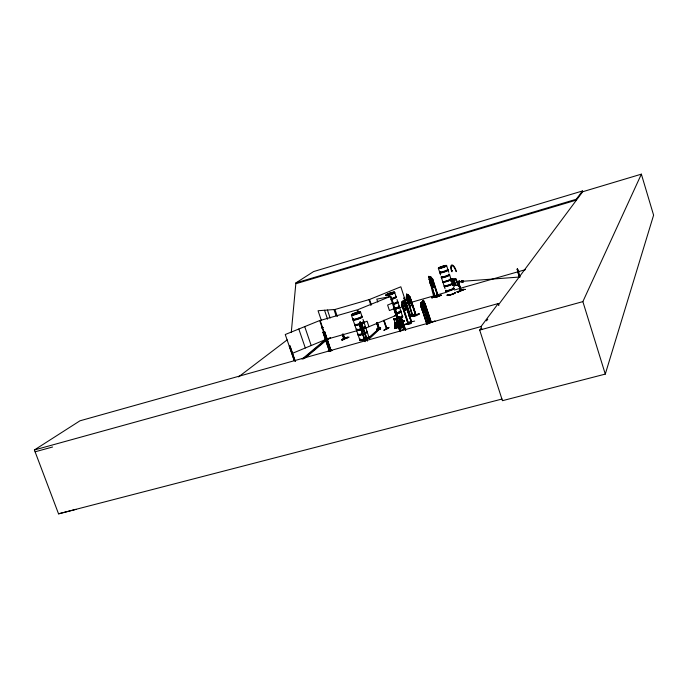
<?xml version="1.0" encoding="UTF-8"?>
<svg xmlns="http://www.w3.org/2000/svg" width="688" height="688" viewBox="0 0 688 688"><rect width="100%" height="100%" fill="white"/><g stroke="black" fill="none" stroke-linecap="round" stroke-linejoin="round"><path stroke-width="1.03" d="M359.962 326.052L365.036 340.663M459.36 281.426L459.928 281.469L459.507 281.59M376.929 328.941L380.593 329.105L376.749 329.371L376.955 328.89M377.007 329.234L380.258 329.234M406.049 309.781L406.161 306.134M406.273 306.126L406.118 309.763L404.948 310.374M411.364 321.864L408.027 323.945L401.792 305.223L402.024 301.559M342.736 339.829L344 338.341M342.848 339.855C347.517 335.039 341.807 341.54 342.701 339.476M344.611 337.817L344.404 338.247M406.711 297.448L412.766 315.568L412.482 314.932M415.569 315.405L409.584 297.13M421.882 304.887L421.624 302.144L424.092 309.299L424.221 306.745L425.167 308.207L425.528 307.846C418.605 284.617 430.946 320.978 431.273 322.448L431.152 321.692M430.98 322.517L424.806 303.098L431.376 322.388M407.158 300.157L407.425 297.13L408.646 297.104L410.788 299.813L408.569 297.053L410.874 302.058L410.659 303.829L409.876 303.89C406.961 304.053 408.096 290.654 407.115 300.131M409.394 303.073L410.684 303.03L410.934 300.045L410.684 303.03L409.403 303.15L407.262 300.364L409.472 303.116M429.312 279.397L435.022 296.691L429.338 279.483M291.265 332.536L295.892 282.914L313.59 271.571L582.469 190.972L582.702 191.728L498.413 304.904M429.407 279.586L429.088 279.62C427.609 265.731 432.786 298.945 434.644 296.752L438.394 296.322M433.913 287.489L432.743 287.61C430.55 285.503 429.217 282.639 430.086 279.517L431.359 279.44L432.804 282.054L433.474 284.101L433.234 285.795L432.451 285.873L431.144 284.342L430.189 279.569M429.845 282.39C428.375 278.502 433.474 280.584 430.189 277.109L430.568 280.713L431.677 281.684L431.342 279.388L433.337 282.011M433.44 281.917L433.122 284.815L431.918 284.866L429.794 282.372M434.016 287.532L434.317 284.694L434.016 287.532L432.752 287.679L430.714 285.056L429.269 279.543M456.204 279.749L455.74 279.259M456.273 279.921L455.972 279.122L458.371 285.597L453.203 285.219M456.402 291.798L458.948 291.953M398.378 321.012L397.673 325.011C399.969 329.217 403.994 326.327 402.944 322.371L400.124 320.058L398.266 320.952L399.831 323.308L400.562 321.502L400.098 320.101L398.636 317.65L398.051 317.933L398.558 324.581L399.35 326.981L401.13 328.305L402.291 327.729L402.824 325.252L400.124 320.152M402.299 326.43L403.013 322.371L400.063 320.066L398.318 321.021M405.731 330.257L402.084 319.206L403.942 325.579L403.237 329.638L401.439 330.541L398.61 328.228L397.544 325.028L398.326 320.943M405.542 330.283L401.895 319.189L399.126 316.85L397.268 317.736L396.546 321.812L399.685 330.868M402.084 319.206L401.293 319.473L401.895 319.241L399.066 316.858L397.32 317.804L396.615 321.812L397.354 321.528L400.691 331.607M456.497 279.681C455.628 277.995 450.09 278.451 450.932 281.521L451.767 280.446L452.661 280.429L453.822 281.813L454.028 284.669L453.134 284.677M454.682 285.795C455.981 283.379 454.493 280.833 452.575 279.285L454.682 285.795L455.207 283.559L454.536 281.392L452.644 279.259L451.388 279.311M480.938 328.382L479.691 330.059L502.438 400.691L605.285 374.1L653.6 215.172L641.362 174.159L582.702 191.728M400.502 331.633L397.071 321.545M605.285 374.1L582.865 301.619L641.362 174.159M384.085 330.154L388.926 327.393L384.136 330.197M404.854 324.719C404.252 323.876 411.123 324.968 411.149 322.81L404.914 324.297M439.701 268.062A4.326 0.507 -18 0 0 446.486 265.602A4.326 0.507 -18 0 0 441.171 266.686A4.326 0.507 -18 0 0 439.701 268.062L440.208 267.856L438.961 268.277M439.322 267.95L439.761 268.079M438.953 268.182L439.942 267.701M456.049 279.294L451.414 279.38M456.471 279.749L451.706 279.913M458.139 285.709L457.64 284.987M458.346 285.537L456.273 279.19M393.846 293.088L393.863 292.942M394.104 292.864L393.613 293.105M387.636 294.842C387.843 294.619 386.097 295.247 387.267 294.765M387.12 294.963L386.665 295.118L387.275 294.645A4.567 0.568 -18.3 0 1 394.448 292.538A4.567 0.568 -18.3 0 1 390.036 294.774A4.567 0.568 -18.3 0 1 386.613 294.997M386.604 295.118L387.258 294.662M397.544 327.445C394.8 315.259 392.349 331.814 397.544 327.445L395.127 323.24M395.144 328.159L395.66 327.798M402.05 304.793L408.268 323.902L408.672 323.661L408.113 323.179M486.545 320.84L487.792 319.172M295.892 282.914L576.26 199.253L582.469 190.972M76.024 509.352L58.549 513.841L34.4 449.961L480.998 326.576L498.25 303.537L498.86 305.463M395.247 328.013L395.015 323.248L397.647 327.299M360.082 312.55L359.48 312.799M368.441 337.946L379.277 328.434M352.97 314.665L353.357 314.407L352.445 314.82M352.075 314.803L352.634 314.777M409.489 316.721L415.26 313.943M294.232 360.572L285.253 334.514L319.662 320.556L330.016 350.777L323.558 331.994L322.982 332.235L329.303 351.026L330.111 350.734M329.07 350.338L329.879 350.046L329.182 350.338M437.224 295.573L431.815 297.844L437.215 295.565M434.979 321.193L427.635 322.887L434.954 321.15M429.862 323.291L431.109 321.95M422.535 307.115L422.57 308.671L421.047 303.296L424.651 311.389L425.175 310.752L424.72 307.183L423.309 301.172M425.709 310.202C427.609 308.628 424.582 301.903 426.354 309.703L425.726 310.288L423.163 304.698L423.67 304.466L429.673 322.801M423.713 308.224L424.195 311.87C423.154 313.762 424.823 308.792 423.739 308.233M424.651 311.389L425.089 310.77M422.492 305.36L422.965 305.128L428.985 323.506M429.286 323.025L423.24 304.672L423.67 304.466M427.239 324.143L421.486 306.599L420.97 306.839L422.079 309.867M423.326 304.526L429.432 322.87M428.736 323.575L422.647 305.171L421.159 302.608L420.514 303.184L421.176 302.703L420.549 303.262L421.28 306.573L426.766 323.326M429.536 322.956L422.2 301.679C421.03 301.344 424.384 305.008 423.49 304.105M423.361 300.596L422.742 301.146L423.189 304.707L422.071 302.281M394.439 328.537L395.187 327.806L394.465 328.597L397.483 327.772L398.257 326.92M423.344 300.51L422.707 301.077L423.464 304.431M401.285 319.198L404.733 329.518M378.546 329.681L380.627 327.978L378.856 329.638M378.529 329.784L380.361 328.047M378.46 329.423L380.215 327.763M369.207 338.883L380.017 328.744L379.828 328.167L378.417 328.529L379.217 328.245M369.009 338.298L379.828 328.167M343.252 334.127C346.133 339.941 344.232 340.741 342.908 334.291M330.842 349.9L330.094 350.123L330.369 350.794L320.187 320.496L356.866 309.935L357.872 312.937M343.828 339.021C346.09 337.877 342.873 338.152 344.086 338.307M329.148 351.344L331.384 349.857M329.93 350.992L331.306 349.771L329.896 351.052M324.082 331.943L324.693 331.762L331.074 350.588L330.386 350.777L330.257 350.02M361.527 324.375L367.143 340.87M361.621 324.641L362.112 324.401L367.564 340.637M365.216 340.491L360.34 325.966L359.798 326.207L362.61 331.745L363.281 331.143L362.808 327.497M408.371 323.85L411.673 321.778M360.048 322.629C363.599 329.208 360.151 329.053 360.125 322.612M367.383 340.801L361.888 324.418L360.194 321.932L359.471 322.62L360.159 325.923L360.933 328.236L361.983 329.681L362.421 329.285C362.8 325.931 358.336 317.048 359.824 326.215M305.257 357.932L327.204 339.519M303.133 358.981L327.024 338.969M302.118 359.076L325.777 339.322M324.693 331.762L330.928 350.631M238.538 376.895L287.188 339.872M408.603 323.695L402.403 304.896L401.998 301.645L403.116 300.888L404.897 303.408L405.473 303.167L411.673 321.786M457.907 282.433L460.496 290.783M458.38 282.476L461.192 290.628L458.638 282.269L457.675 281.71L460.779 290.783L457.976 282.708M458.621 282.476L457.718 282.708L458.638 282.269M445.609 266.204L446.288 266.084M387.327 294.799L387.817 294.834L386.897 295.169M359.437 312.662L359.772 312.67M352.772 314.562C351.972 314.356 354.26 314.579 352.488 314.605M34.4 449.961L79.963 420.807L498.25 303.537M414.649 321.081L408.448 322.517M411.209 321.15C410.108 321.838 412.181 320.453 411.648 321.803M410.899 321.58L408.268 323.222L411.114 321.528M404.991 324.624L411.278 323.205M386.57 328.305L386.983 328.881L383.844 320.333M402.867 308.138L404.888 310.477L406.075 309.703M437.792 296.451L432.081 279.061L432.752 279.156L438.351 296.33M409.498 297.018L410.151 297.104L416.197 315.285L412.602 315.508L412.353 314.846M434.463 296.107L434.739 296.003M434.644 296.752L434.455 296.115M412.628 315.603L409.618 305.42M401.912 305.214L408.431 323.713M402.127 305.162L401.792 305.223M402.506 301.8C403.959 301.421 404.535 305.283 404.527 306.564L403.392 305.868L402.575 301.783M344.275 338.118L344.241 338.771M409.635 315.465L410.401 315.207L410.607 315.861L404.467 297.809M328.021 339.201L327.479 339.313L330.498 337.971M327.832 338.556L327.763 339.193M404.802 303.262L411.278 322.01L405.301 303.159M411.381 321.958L405.198 303.227L403.185 300.966M393.553 293.131L394.207 292.864L393.785 293.028M439.288 267.873L439.675 267.873M386.647 295.118L387.077 294.877M378.641 329.191L379.38 328.984L377.523 323.377M402.248 326.361L400.442 327.333L397.544 325.028M383.999 330.223L388.909 327.78M399.109 321.133L399.694 320.849L401.156 323.3L401.62 324.702L400.889 326.508L399.883 325.562L399.049 321.141M396.684 321.795L397.354 321.528M393.57 308.155L397.225 319.18M379.337 328.245L378.572 328.434M378.744 329.113L376.517 322.629M342.375 334.402L344 338.909M359.686 312.404L359.299 312.73M359.403 312.73L359.884 312.558M359.712 312.55L359.532 312.464M352.196 314.605L353.107 314.253M322.982 332.235L329.414 351.018L330.051 350.751M410.392 315.199L409.704 315.431L409.842 316.136L403.942 298.033L404.596 297.801M379.38 328.941L378.753 329.174L376.577 322.569M409.403 316.437L415.242 313.977M409.334 316.772L415.38 314.321M370.935 305.489L369 299.693L400.837 286.793L410.349 315.921L412.68 315.611L408.81 315.895M415.414 314.932L412.611 315.095M413.135 316.575C426.551 309.738 414.348 317.796 413.015 316.196L418.897 313.737L419.198 314.089M386.51 328.253L386.518 329.045L383.672 320.419M437.293 295.238L431.806 297.827L437.37 295.47M434.979 296.7L431.565 285.546M437.645 296.003L434.876 296.253M435.452 297.156L441.189 295.204L435.573 297.517M341.601 339.64L347.629 337.111L341.566 339.605C346.735 338.935 355.429 334.067 341.695 339.984M327.462 338.917L329.449 338.066M327.497 339.296L330.558 338.023M365.466 328.167L397.122 314.958M397.458 317.856L394.138 307.837L394.817 307.596L398.128 317.615M363.608 322.629L367.1 321.184L368.949 326.714M411.63 302.711L411.484 305.678L410.203 305.799L408.061 303.012L406.316 297.483L412.361 315.749M399.874 307.785L402.85 306.556M291.824 353.58L326.06 339.365M410.203 305.799L411.441 305.61M431.978 284.841L429.854 282.347M295.264 361.286L289.949 345.866L289.252 346.107L294.344 360.572M323.102 332.227L323.67 331.994M394.878 308.301L389.434 310.555L387.611 305.068L393.063 302.832M408.302 297.534L409.962 302.359L408.405 300.037L408.371 297.508M409.618 297.216L410.151 297.104M430.525 276.61L432.563 279.233M429.303 276.843L430.258 281.624L431.565 283.155L432.339 283.069L432.589 281.366L431.918 279.319L430.525 276.679L429.26 276.774M430.628 279.896L432.227 282.114L432.571 284.411L431.453 283.439L430.688 279.878M433.483 281.934L432.21 279.139M432.752 279.156L430.464 276.705M406.556 294.498L406.359 297.508L406.961 297.371L406.436 297.483C406.84 287.274 406.376 301.765 409.007 301.267L409.119 303.546L409.377 301.645L410.805 303.46L409.455 301.206L409.36 298.996L409.111 300.794L407.735 299.091L409.042 301.258L409.799 301.206C410.074 299.151 409.308 293.828 406.556 294.498L407.838 294.447M407.107 294.911L408.715 297.311L409.102 299.727L407.958 298.678L407.176 294.885M377.316 322.388L379.475 328.959C377.97 329.69 379.441 327.032 379.294 329.019M329.285 350.304L329.303 351.026M329.836 350.785L329.819 350.072M453.538 285.709L452.24 284.333L453.547 285.778L454.716 285.692L453.478 285.735M462.697 289.39L465.544 289.433M457.546 291.858L463.549 289.278L457.666 291.815M463.979 289.519L458.019 291.858L463.953 289.553M464.108 289.545L458.01 291.789M352.609 314.554L352.17 314.726L352.652 314.648M458.819 281.074L459.3 282.003L459.997 281.994L459.679 281.005L458.819 281.074L459.137 282.063L459.997 281.994M459.679 281.005L459.833 282.063M461.063 290.577L458.156 281.641L461.261 290.577M457.976 282.527L457.666 282.527M453.564 285.649L453.573 284.987M458.156 284.918L457.615 285.15M456.187 279.784L455.783 279.354M410.108 316.076L403.942 298.033M379.036 329.131L376.775 322.612M519.621 277.47L518.313 273.575A1.608 0.516 69.7 0 1 517.677 271.201L517.29 268.784M519.973 276.559L519.105 273.635A1.608 0.516 69.7 0 0 518.236 271.244L517.376 268.931M518.313 273.575L519.707 277.436M517.677 271.201L517.247 269.524M518.236 271.244L517.806 269.567M437.981 296.373L432.425 279.19M327.488 338.565L327.763 339.304L327.608 338.539M344.361 338.866L342.951 334.144M437.817 295.745L438.196 296.416M296.15 283.654L576.501 200.053L576.26 199.253M415.75 314.717L416.128 315.285M409.824 297.13L415.973 315.379L409.988 297.156M321.373 328.056L323.437 327.462M405.903 303.864L408.999 302.978M411.063 302.393L447.14 292.065M454.355 290.001L525.486 269.644M422.785 301.06L423.266 304.681M421.159 302.608L422.716 305.197L428.59 323.73M360.194 321.932L361.802 324.487L367.315 340.706M421.486 306.599L421.082 306.822L420.592 303.167M360.34 325.966L359.91 326.189L365.113 341.704M423.103 308.817L421.624 302.144M425.21 310.821L424.866 308.989M380.653 328.013L380.154 327.737M360.83 329.294L362.533 331.771L363.169 331.091M326.585 339.322L357.132 330.67M423.541 312.378L422.002 309.892M396.305 327.471L398.369 326.981M35.097 451.801L52.589 447.002M479.691 330.059L582.865 301.619M387.559 294.791L386.759 295.195M58.549 513.841L502.068 399.023M343.905 338.995L342.314 334.463M404.888 310.477L402.798 308.155M446.005 266.161L445.626 266.247M397.415 327.273L396.907 327.368L395.015 323.248L397.131 327.66M394.344 315.74L396.417 315.388M438.127 296.433L432.537 279.233M404.002 325.57L403.297 329.629M398.713 328.159L401.439 330.438M435.736 297.457L441.197 295.221L440.879 294.885M461.966 281.34L519.861 277.006M394.138 307.837L397.578 317.847M412.662 315.577L408.62 315.603L412.267 315.362M415.93 315.379L412.422 315.663M462.422 289.485L465.286 289.493M341.876 339.958L347.758 337.404M289.949 345.866L295.152 361.286M331.745 350.699L328.382 350.76M328.305 350.381L331.668 350.321M332.089 350.536L328.391 350.639L330.971 350.622M452.102 281.495L453.323 282.2L453.315 283.602L451.552 282.931M457.675 281.71L458.156 281.641M458.225 285.021L453.289 285.167M394.731 323.377L395.368 328.185M517.367 268.819L517.161 269.558M457.821 285.632L456.084 279.93M403.134 307.123L404.458 308.439L405.206 307.992L405.378 305.782L403.125 300.974M409.953 297.182L407.769 294.395L409.893 297.207M408.096 302.978L410.263 305.773M399.066 316.953L401.775 322.061L401.233 324.538L400.072 325.114L398.292 323.781L397.32 317.804M422.036 308.895L423 310.365L423.129 307.803M517.471 269.06L517.72 269.601M423.094 306.599L423.67 307.613L423.636 306.065M424.169 305.524L424.745 306.53L423.232 301.189M421.099 302.72L422.363 305.489M394.946 323.334L396.52 327.901M304.724 326.619L311.2 345.539M298.807 329.019L305.309 347.982M324.538 310.254L327.574 319.206M321.408 320.591L318.062 310.744L334.918 309.48L337.309 316.549M327.307 338.651L327.531 339.304L327.282 338.651M342.744 334.23L343.725 337.146M336.097 315.809L334.05 309.755L369.542 299.478L371.245 304.569M327.436 310.039L330.137 318.028M351.387 314.949L352.824 319.215M353.125 320.109L354.612 324.521M354.913 325.407L356.341 329.672M356.479 330.077L357.906 334.334M358.207 335.219L359.686 339.623M360.503 311.956A4.807 0.628 -18.5 0 1 353.598 314.786A4.807 0.628 -18.5 0 1 353.709 313.599A4.807 0.628 -18.5 0 1 360.503 311.956L361.922 316.248M362.972 319.344L363.703 321.563M364.012 322.448L365.44 326.705M365.577 327.11L366.988 331.367M367.289 332.261L368.759 336.664M358.422 311.716L357.751 309.72L390.913 296.201L397.999 317.624M384.076 320.29L386.94 328.898M377.764 302.058L376.792 299.125L390.199 296.605L397.303 318.054M394.645 292.374A4.584 0.568 -18.3 0 1 388.161 295.014A4.584 0.568 -18.3 0 1 388.066 294A4.584 0.568 -18.3 0 1 394.645 292.374L395.996 296.476M396.976 299.435L397.664 301.55M397.956 302.402L399.298 306.47M399.427 306.865L400.76 310.933M401.044 311.784L402.437 315.998M401.603 319.447L404.922 329.483M393.742 308.069L397.458 319.146M396.873 321.76L399.883 330.833M394.061 319.662L395.394 323.721A4.567 0.671 -18.3 0 0 397.621 323.618M426.99 324.211L421.056 306.427L426.844 324.375M430.748 321.803L431.023 322.517M422.81 305.274L428.839 323.661M438.394 268.286L439.649 272.147M439.907 272.955L440.569 274.951M441.481 277.754L442.719 281.607A4.317 0.55 -18 0 0 448.103 280.42A4.317 0.55 -18 0 0 450.262 278.855M442.84 281.977L444.087 285.83A4.309 0.568 -18 0 0 449.47 284.651A4.309 0.568 -18 0 0 451.62 283.078M444.353 286.629L445.007 288.625M451.724 279.251L451.904 279.835M451.517 279.328L451.5 279.93M446.607 265.602L447.854 269.472M448.112 270.272L448.765 272.276M449.677 275.08L450.924 278.932M480.998 326.576L481.978 329.612M394.912 323.283L395.454 324.994M421.968 302.436L422.647 305.248M395.875 328.09L394.843 323.369L395.316 326.009M420.514 303.184L421.004 306.848M362.886 327.479L363.204 331.16M449.47 274.994A4.317 0.542 -18 0 1 445.256 277.083A4.317 0.542 -18 0 1 441.92 277.324M447.656 269.386A4.317 0.525 -18 0 1 443.433 271.459A4.317 0.525 -18 0 1 440.096 271.726M448.886 274.469A4.377 0.542 -18 0 1 448.249 275.406A4.377 0.542 -18 0 1 442.9 277.152A4.377 0.542 -18 0 1 441.696 276.817M448.963 274.71A4.377 0.55 -18 0 1 448.327 275.647A4.377 0.55 -18 0 1 442.977 277.393A4.377 0.55 -18 0 1 441.773 277.058M447.338 269.67A4.377 0.533 -18 0 1 446.693 270.582A4.377 0.533 -18 0 1 441.335 272.336A4.377 0.533 -18 0 1 440.139 272.018M447.458 270.212A4.317 0.525 -18 0 1 444.766 271.915A4.317 0.525 -18 0 1 440.002 272.783M448.748 274.211A4.317 0.533 -18 0 1 446.065 275.931A4.317 0.533 -18 0 1 441.292 276.774M447.415 269.911A4.377 0.533 -18 0 1 444.689 271.64A4.377 0.533 -18 0 1 439.856 272.517M450.313 279.027A4.317 0.55 -18 0 1 448.155 280.584A4.317 0.55 -18 0 1 442.771 281.779M451.001 279.139A4.317 0.559 -18 0 1 447.114 280.996A4.317 0.559 -18 0 1 442.78 281.822M455.095 292.391A4.3 0.593 -18 0 1 450.915 294.541A4.3 0.593 -18 0 1 447.561 294.696M453.779 288.109A4.369 0.593 -18 0 1 449.531 290.276A4.369 0.593 -18 0 1 446.125 290.456M453.856 288.358A4.369 0.593 -18 0 1 449.608 290.525A4.369 0.593 -18 0 1 446.202 290.706M453.168 287.859A4.309 0.585 -18 0 1 452.558 288.831A4.309 0.585 -18 0 1 447.286 290.551A4.309 0.585 -18 0 1 446.082 290.164M452.343 283.869A4.309 0.568 -18 0 1 448.146 285.993A4.309 0.568 -18 0 1 444.792 286.191M451.835 283.576A4.369 0.576 -18 0 1 451.208 284.548A4.369 0.576 -18 0 1 445.867 286.294A4.369 0.576 -18 0 1 444.654 285.924M450.907 279.457A4.3 0.55 -18 0 1 446.71 281.555A4.3 0.55 -18 0 1 443.364 281.779M453.891 288.659A4.309 0.585 -18 0 1 449.703 290.792A4.309 0.585 -18 0 1 446.34 290.972M455.198 292.658A4.317 0.602 -18 0 1 453.254 294.025A4.317 0.602 -18 0 1 448.077 295.505A4.317 0.602 -18 0 1 448.241 294.645M451.758 283.336A4.369 0.576 -18 0 1 449.049 285.116A4.369 0.576 -18 0 1 444.207 285.941M451.053 279.302A4.317 0.559 -18 0 1 446.632 281.323A4.317 0.559 -18 0 1 442.917 281.805M455.146 292.503A4.317 0.602 -18 0 1 450.95 294.662A4.317 0.602 -18 0 1 447.587 294.817M462.886 281.667A0.869 0.791 89.7 0 1 461.768 282.286A0.869 0.791 89.7 0 1 461.51 280.945A0.869 0.791 89.7 0 1 462.757 281.022M395.385 296.365A4.575 0.585 -18.3 0 1 395.437 296.967A4.575 0.585 -18.3 0 1 391.696 298.497M397.208 301.705A4.635 0.611 -18.3 0 1 397.268 302.333A4.567 0.611 -18.3 0 1 397.406 302.901A4.567 0.611 -18.3 0 1 393.665 304.44M397.268 302.333A4.635 0.611 -18.3 0 1 393.484 303.89M397.509 301.439A4.575 0.602 -18.3 0 1 393.381 303.589M396.116 297.216A4.575 0.585 -18.3 0 1 395.041 298.171A4.575 0.585 -18.3 0 1 390.853 299.693M396.073 296.906A4.635 0.593 -18.3 0 1 391.885 299.065M397.294 301.972A4.635 0.611 -18.3 0 1 397.354 302.591A4.635 0.611 -18.3 0 1 393.57 304.156M395.531 296.64A4.635 0.593 -18.3 0 1 395.591 297.25A4.635 0.593 -18.3 0 1 391.799 298.798M398.687 306.349A4.575 0.619 -18.3 0 1 398.756 306.977A4.575 0.619 -18.3 0 1 395.015 308.525M401.973 316.119A4.627 0.662 -18.3 0 1 399.418 317.985M397.131 318.725A4.627 0.662 -18.3 0 1 393.949 318.905M402.059 316.385A4.627 0.662 -18.3 0 1 399.504 318.243M397.217 318.991A4.627 0.662 -18.3 0 1 394.456 318.862M403.4 320.642A4.549 0.671 -18.3 0 1 402.815 321.683M397.587 323.498A4.549 0.671 -18.3 0 1 395.368 323.609M403.503 320.918A4.567 0.671 -18.3 0 1 402.919 321.967A4.549 0.671 -18.3 0 0 403.486 320.918M400.846 311.346A4.627 0.645 -18.3 0 1 396.684 313.565M400.304 311.071A4.627 0.645 -18.3 0 1 400.373 311.724A4.627 0.645 -18.3 0 1 396.598 313.307M399.332 307.003A4.558 0.619 -18.3 0 1 395.23 309.17A4.549 0.619 -18.3 0 0 399.324 306.994A4.549 0.619 -18.3 0 1 395.23 309.179M399.427 306.839A4.575 0.628 -18.3 0 1 395.144 308.903M403.452 320.746A4.567 0.671 -18.3 0 1 402.858 321.795M363.427 322.285A4.799 0.662 -18.6 0 1 361.682 323.816M359.394 324.659A4.799 0.662 -18.6 0 1 355.481 325.579A4.799 0.662 -18.6 0 1 355.558 324.848M364.803 326.422A4.782 0.679 -18.6 0 1 363.075 327.97M360.787 328.812A4.782 0.679 -18.6 0 1 356.883 329.724A4.782 0.679 -18.6 0 1 356.96 328.984M361.355 316.093A4.799 0.645 -18.5 0 1 360.254 317.314A4.799 0.645 -18.5 0 1 354.389 319.223A4.799 0.645 -18.5 0 1 353.477 318.664M363.737 321.709A4.859 0.671 -18.6 0 1 361.518 323.231M360.392 323.67A4.859 0.671 -18.6 0 1 355.558 324.994A4.859 0.671 -18.6 0 1 355.309 324.28M363.823 321.975A4.859 0.671 -18.6 0 1 361.613 323.506M359.282 324.358A4.859 0.671 -18.6 0 1 355.318 325.295A4.859 0.671 -18.6 0 1 355.404 324.555M361.51 316.377A4.868 0.654 -18.5 0 1 360.392 317.615A4.868 0.654 -18.5 0 1 354.449 319.559A4.868 0.654 -18.5 0 1 353.529 318.983M361.656 316.987A4.799 0.645 -18.5 0 1 358.199 319.129A4.799 0.645 -18.5 0 1 353.305 319.868M363.126 321.399A4.799 0.662 -18.6 0 1 361.381 322.921M360.271 323.351A4.799 0.662 -18.6 0 1 355.885 324.598A4.799 0.662 -18.6 0 1 354.784 324.289M361.604 316.652A4.868 0.654 -18.5 0 1 358.095 318.828A4.868 0.654 -18.5 0 1 353.142 319.585M364.924 326.714A4.799 0.688 -18.6 0 1 363.178 328.271M360.89 329.113A4.799 0.688 -18.6 0 1 356.573 329.612M364.864 326.533A4.799 0.679 -18.6 0 1 363.118 328.081M360.822 328.933A4.799 0.679 -18.6 0 1 356.504 329.432M366.412 331.186A4.79 0.697 -18.6 0 1 362.989 333.405A4.79 0.697 -18.6 0 1 358.078 334.084M368.338 336.759A4.85 0.731 -18.6 0 1 367.254 338.083A4.85 0.731 -18.6 0 1 361.329 340.018A4.85 0.731 -18.6 0 1 360.374 339.356M368.63 336.509A4.79 0.722 -18.6 0 1 363.582 339.107A4.79 0.722 -18.6 0 1 360.323 339.038M367.151 332.106A4.79 0.705 -18.6 0 1 362.103 334.686A4.79 0.705 -18.6 0 1 358.852 334.635M368.476 337.361A4.79 0.722 -18.6 0 1 365.07 339.605A4.79 0.722 -18.6 0 1 360.151 340.25M368.433 337.025A4.85 0.731 -18.6 0 1 364.975 339.304A4.85 0.731 -18.6 0 1 359.987 339.967M366.661 331.745A4.859 0.714 -18.6 0 1 363.187 333.998A4.859 0.714 -18.6 0 1 358.216 334.678M366.566 331.47A4.859 0.714 -18.6 0 1 363.101 333.723A4.859 0.714 -18.6 0 1 358.121 334.411M364.993 326.92A4.799 0.688 -18.6 0 1 363.247 328.477M360.959 329.32A4.799 0.688 -18.6 0 1 356.642 329.819M431.686 283.379L431.72 285.572L432.004 283.74L433.388 285.434L432.09 283.327L432.038 281.211L431.763 282.94L430.43 281.358L431.686 283.379M422.742 303.683L423.103 305.807C420.273 299.59 425.244 314.493 423.404 306.71L424.35 308.422L422.742 303.683M400.889 325.484L400.373 328.159L400.416 325.175L398.696 323.231L400.554 324.564L401.173 322.018L401.035 324.891C403.83 326.439 402.626 328.503 400.889 325.484M452.102 270.487L451.947 271.76L451.362 270.504A5.805 2.236 69.2 0 1 451.939 264.949A5.805 2.236 69.2 0 1 456.049 270.367L456.247 271.648L455.619 270.384A4.85 1.866 69.2 0 0 452.188 265.86A4.85 1.866 69.2 0 0 451.706 270.496L452.102 270.487M438.196 295.702L437.611 295.84L438.153 295.711M462.138 280.936A0.869 0.791 89.7 0 0 462.594 282.355A0.869 0.791 89.7 0 0 463.488 281.211A0.869 0.791 89.7 0 0 462.138 280.936M439.838 268.458A4.309 0.507 -18 0 0 446.598 266.007A4.309 0.507 -18 0 0 441.3 267.082A4.309 0.507 -18 0 0 439.838 268.458M439.752 268.225A4.326 0.507 -18 0 0 446.538 265.766A4.326 0.507 -18 0 0 441.223 266.849A4.326 0.507 -18 0 0 439.752 268.225M388.118 294.86A4.584 0.568 -18.3 0 0 394.602 292.219A4.584 0.568 -18.3 0 0 388.015 293.853A4.584 0.568 -18.3 0 0 388.118 294.86A4.558 0.568 -18.3 0 0 394.568 292.219A4.558 0.568 -18.3 0 0 388.023 293.845A4.558 0.568 -18.3 0 0 388.127 294.842M388.264 295.264A4.558 0.568 -18.3 0 0 394.714 292.641A4.558 0.568 -18.3 0 0 388.17 294.266A4.558 0.568 -18.3 0 0 388.264 295.264M398.705 306.874A4.558 0.619 -18.3 0 0 398.636 306.237A4.549 0.619 -18.3 0 1 398.696 306.865A4.558 0.619 -18.3 0 1 394.981 308.413A4.549 0.619 -18.3 0 0 398.696 306.865M395.075 308.706A4.575 0.619 -18.3 0 0 399.367 306.65A4.549 0.619 -18.3 0 1 395.075 308.706M400.622 318.131A4.549 0.654 -18.3 0 0 402.093 316.704A4.567 0.662 -18.3 0 1 400.622 318.123M394.611 319.137A4.549 0.654 -18.3 0 0 397.329 319.266A4.567 0.662 -18.3 0 1 394.602 319.137M399.298 317.684A4.567 0.654 -18.3 0 0 402.274 315.869A4.558 0.654 -18.3 0 1 399.298 317.684M393.906 318.596A4.567 0.654 -18.3 0 0 397.045 318.424A4.558 0.654 -18.3 0 1 393.914 318.596M395.583 323.678A4.567 0.671 -18.3 0 0 397.681 323.79A4.549 0.671 -18.3 0 1 395.591 323.661M400.227 311.449A4.567 0.636 -18.3 0 0 400.158 310.795A4.558 0.636 -18.3 0 1 400.218 311.449A4.567 0.636 -18.3 0 1 396.494 312.997A4.558 0.636 -18.3 0 0 400.218 311.449M396.778 313.848A4.558 0.636 -18.3 0 0 400.88 311.664A4.567 0.636 -18.3 0 1 396.778 313.848M353.546 314.622A4.807 0.628 -18.5 0 0 360.452 311.793A4.807 0.628 -18.5 0 0 353.658 313.444A4.807 0.628 -18.5 0 0 353.546 314.622M353.701 315.061A4.79 0.628 -18.5 0 0 360.581 312.24A4.79 0.628 -18.5 0 0 353.813 313.883A4.79 0.628 -18.5 0 0 353.701 315.061M363.333 328.761A4.782 0.679 -18.6 0 0 365.07 327.213A4.773 0.679 -18.6 0 1 363.333 328.769M356.745 330.094A4.782 0.679 -18.6 0 0 361.054 329.604A4.773 0.679 -18.6 0 1 356.762 330.102"/></g></svg>
